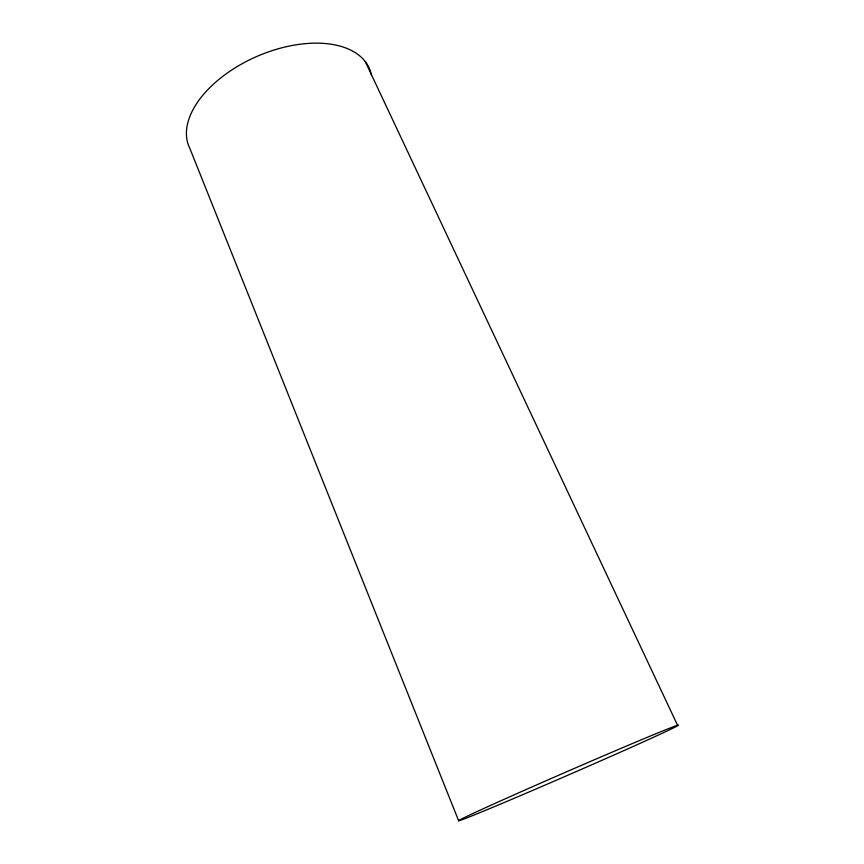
<?xml version="1.0" encoding="UTF-8"?>
<svg xmlns="http://www.w3.org/2000/svg" width="864" height="864" viewBox="0 0 864 864"><rect width="100%" height="100%" fill="white"/><g stroke="black" fill="none" stroke-linecap="round" stroke-linejoin="round"><path stroke-width="1.3" d="M365.288 61.603L677.56 725.285M458.665 820.8L189.81 148.316A98.269 55.879 -23.5 0 1 261.101 54.67A98.269 55.879 -23.5 0 1 371.38 74.92M501.606 803.617A119.945 1.836 -23.5 0 0 677.592 725.792A119.945 1.836 -23.5 0 0 526.37 789.415A119.945 1.836 -23.5 0 0 501.606 803.617"/></g></svg>
